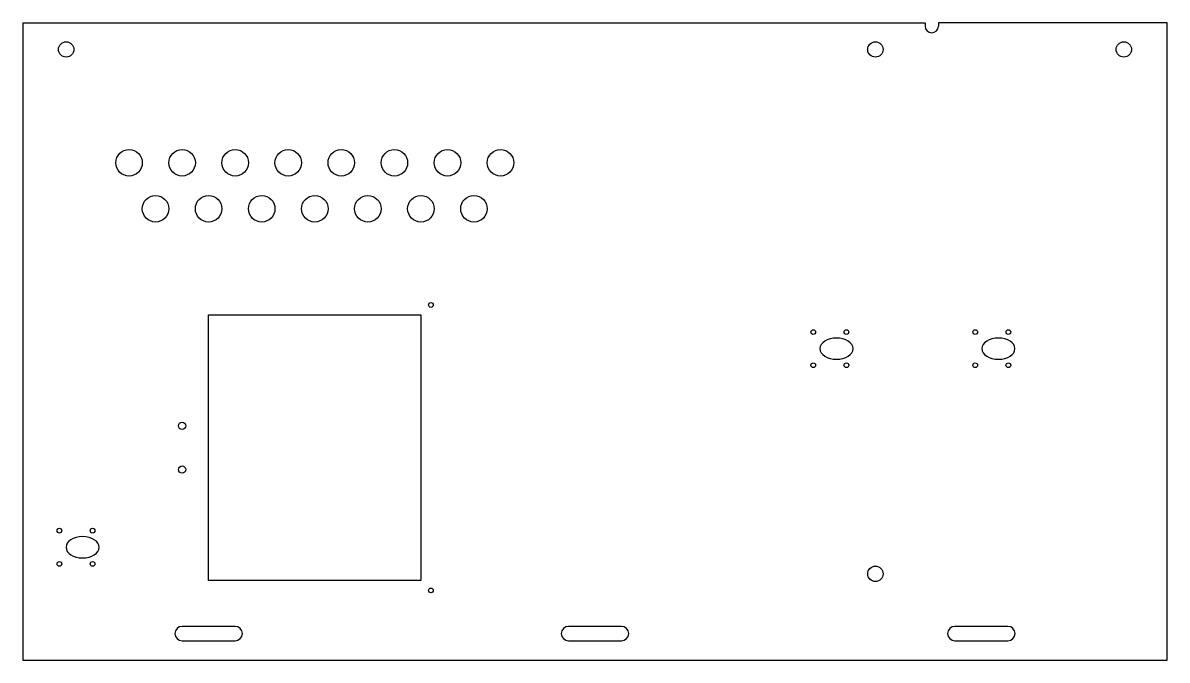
# Model space of a CAD drawing. Header units: millimetres. Extents: x 0 to 548, y 0 to 305.
import ezdxf

# ---------------------------------------------------------------- set-up
doc = ezdxf.new("R2010")
doc.units = ezdxf.units.MM
doc.layers.add('Sketch098', color=7, linetype='CONTINUOUS')

msp = doc.modelspace()

# ---------------------------------------------------------------- linework, layer by layer
at = {"layer": 'Sketch098'}
for p, q in [((0, 304.8), (431.8, 304.8)), ((0, 304.8), (0, 0)), ((431.8, 304.8), (431.8, 303.213)), ((547.624, 304.8), (438.15, 304.8)), ((438.15, 304.8), (438.15, 303.213)), ((547.624, 0), (547.624, 304.8)), ((88.9, 165.1), (190.5, 165.1)), ((88.9, 38.1), (88.9, 165.1)), ((190.5, 165.1), (190.5, 38.1)), ((190.5, 38.1), (88.9, 38.1)), ((101.6, 16.129), (76.2, 16.129)), ((286.512, 16.129), (261.112, 16.129)), ((471.424, 16.129), (446.024, 16.129)), ((76.2, 9.271), (101.6, 9.271)), ((261.112, 9.271), (286.512, 9.271)), ((446.024, 9.271), (471.424, 9.271)), ((0, 0), (547.624, 0))]:
    msp.add_line(p, q, dxfattribs=at)
for centre, radius in [((20.701, 292.1), 3.683), ((408.005, 292.1), 3.683), ((526.923, 292.1), 3.683), ((50.8, 237.897), 6.35), ((76.2, 237.897), 6.35), ((101.6, 237.897), 6.35), ((127, 237.897), 6.35), ((152.4, 237.897), 6.35), ((177.8, 237.897), 6.35), ((203.2, 237.897), 6.35), ((228.6, 237.897), 6.35), ((63.5, 215.9), 6.35), ((88.9, 215.9), 6.35), ((114.3, 215.9), 6.35), ((139.7, 215.9), 6.35), ((165.1, 215.9), 6.35), ((190.5, 215.9), 6.35), ((215.9, 215.9), 6.35), ((195.263, 169.862), 1.1303), ((378.287, 156.924), 1.1303), ((394.162, 156.924), 1.1303), ((455.767, 156.924), 1.1303), ((471.642, 156.924), 1.1303), ((378.287, 141.049), 1.1303), ((394.162, 141.049), 1.1303), ((455.767, 141.049), 1.1303), ((471.642, 141.049), 1.1303), ((76.2, 112.077), 1.7272), ((76.2, 91.1225), 1.7272), ((17.4625, 61.9125), 1.1303), ((33.3375, 61.9125), 1.1303), ((17.4625, 46.0375), 1.1303), ((33.3375, 46.0375), 1.1303), ((408.005, 41.275), 3.683), ((195.263, 33.3375), 1.1303)]:
    msp.add_circle(centre, radius, dxfattribs=at)
for centre, radius, start, end in [((434.975, 303.212), 3.175, 180, 0), ((76.2, 12.7), 3.429, 90, -90), ((101.6, 12.7), 3.429, -90, 90), ((261.112, 12.7), 3.429, 90, -90), ((286.512, 12.7), 3.429, -90, 90), ((446.024, 12.7), 3.429, 90, -90), ((471.424, 12.7), 3.429, -90, 90)]:
    msp.add_arc(centre, radius, start, end, dxfattribs=at)
for centre in [(389.4, 148.986), (466.88, 148.986), (28.575, 53.975)]:
    msp.add_ellipse(centre, major_axis=(7.9375, 0), ratio=0.64, start_param=0, end_param=6.28318, dxfattribs=at)

doc.saveas('drawing.dxf')
